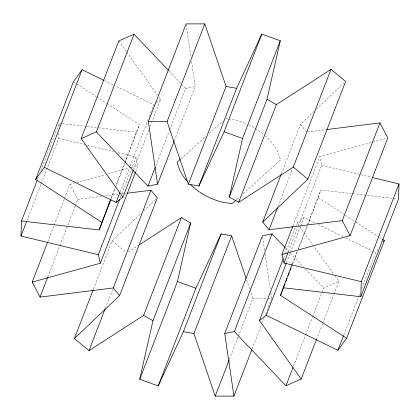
<?xml version="1.0" encoding="UTF-8"?>
<svg xmlns="http://www.w3.org/2000/svg" width="420" height="420" viewBox="0 0 420 420"><rect width="100%" height="100%" fill="white"/><g stroke="black" fill="none" stroke-linecap="round" stroke-linejoin="round"><path stroke-width="0.32" stroke-dasharray="2.1 1.58" d="M41.265 183.509L58.706 138.316L58.921 131.78M59.099 126.551L59.21 123.281L61.793 123.58M125.045 162.792L139.44 124.598L107.221 103.709M307.661 225.172L320.875 190.029L397.199 198.859M37.527 179.466L38.472 177.02M40.829 170.914L59.21 123.281M26.89 220.757L41.029 184.118M47.77 241.778L53.897 225.897M54.133 225.288L64.265 199.028M64.496 198.418L69.92 184.37L74.335 183.146M47.817 276.953L59.598 246.419M59.834 245.81L75.154 206.115M75.385 205.501L77.742 199.395L69.92 184.37M110.927 198.492L114.933 188.113M116.109 185.057L124.593 163.076M124.829 162.461L139.44 124.598M111.379 198.214L115.385 187.834M115.621 187.22L124.808 163.406M120.12 192.066L129.308 168.247M130.252 165.805L149.105 116.949M149.341 116.34L153.815 104.738L115.017 85.78M120.209 197.925L120.918 196.093M121.858 193.652L131.05 169.832M131.287 169.223L135.996 157.007L116.991 152.413M133.492 169.659L148.806 129.964M150.224 126.299L160.592 99.43L159.07 97.303M135.713 171.612L138.065 165.501L135.996 157.007M93.492 289.107L112.109 240.859L141.283 213.103M155.741 165.942L169.407 130.525M169.643 129.911L185.666 88.389L195.263 86.483L191.468 60.674M105.268 308.474L112.812 288.929M174.29 140.837L195.263 86.483M281.332 173.87L300.416 124.404L314.066 111.426M278.008 206.556L292.619 168.693M229.357 359.483L238.072 336.887M238.308 336.278L252.919 298.415L250.178 290.362M293.008 225.792L319.636 156.786L372.01 142.285M283.447 258.279L284.86 254.615M285.096 254.006L297.113 222.857L303.886 217.555L315.058 223.01M288.477 251.386L297.906 226.963M298.142 226.349L321.704 165.28L319.636 156.786M252.079 349.078L261.266 325.258M262.211 322.817L264.332 317.32M265.508 314.27L266.684 311.215M266.921 310.606L271.399 299.003M286.451 262.741L290.22 252.971M290.456 252.362L300.353 226.716M300.589 226.102L303.886 217.555M292.362 263.923L297.308 251.097M298.252 248.656L320.875 190.029M292.577 264.253L297.764 250.819M298 250.21L307.424 225.782M293.491 366.245L305.272 335.711M305.508 335.097L312.338 317.389M312.575 316.78L321.767 292.961M322.004 292.352L323.652 288.078L338.882 281.369L335.087 276.05M316.496 339.381L322.623 323.505M322.859 322.896L333.701 294.803M333.937 294.194L338.882 281.369M343.796 335.044L358.402 297.181M358.638 296.567L360.056 292.903M361.704 288.629L375.606 252.599L378.646 248.404M143.64 210.866L156.817 198.329M316.418 109.184L343.712 83.218M180.941 158.786L205.711 136.537M209.108 133.481L223.193 120.829M236.455 199.715L239.369 197.096M243.254 193.609L280.644 160.015L278.05 152.261A55.104 41.144 21.1 0 0 264.049 134.783M156.235 102.842L160.592 99.43M128.352 251.843L138.18 245.511M76.86 182.448L105.252 174.589M107.777 173.891L130.494 167.601M131.124 167.428L138.065 165.501M372.64 142.112L386.521 138.269M307.403 131.975L326.188 129.623M77.742 199.395L101.714 196.397M105.599 195.909L117.91 194.371M121.795 193.883L123.092 193.72M123.737 193.641L126.331 193.316M252.919 298.415L267.115 298.394M267.76 298.394L271.635 298.389L270.879 293.228M62.444 123.653L86.373 126.425M87.024 126.499L98.017 127.769M98.663 127.848L136.831 132.258M225.619 118.65L228.186 119.033M228.832 119.128L235.253 120.083A55.104 41.144 21.1 0 1 247.013 124.147M321.704 165.28L360.355 174.626M360.985 174.783L371.758 177.387M58.706 138.316L84.677 144.601M87.213 145.21L113.825 151.646M104.438 80.608L114.429 85.491M317.993 224.448L343.271 236.801M345.623 237.951L372.078 250.877M372.666 251.165L375.606 252.599M318.266 197.689L345.019 215.04M345.566 215.392L355.399 221.765M355.945 222.122L378.882 236.99M379.428 237.347L381.612 238.76M73.364 81.758L96.301 96.632M96.847 96.983L106.675 103.357M112.109 240.859L126.21 252.483M169.06 70.959L185.666 88.389M285.5 248.036L288.645 251.333M290.441 253.218L303.455 266.878M305.697 269.236L323.652 288.078M300.416 124.404L306.757 132.053M297.113 222.857L299.392 226.049M299.77 226.585L333.569 273.919M118.818 40.924L126.415 51.56M126.793 52.09L157.553 95.177M246.598 279.83L249.968 289.742M262.631 237.095L264.621 250.646M265.094 253.874L270.401 290.005M186.165 24.544L190.995 57.451M248.782 124.961A55.104 41.144 21.1 0 1 254.531 128.021M255.092 128.357A55.104 41.144 21.1 0 1 263.545 134.358"/><path stroke-width="0.63" d="M246.172 278.591L231.635 235.846L221.12 233.966L183.414 331.674L158.209 385.938L139.718 379.27L177.418 281.563L190.68 222.989L181.325 217.702L143.624 315.409L89.008 350.611L74.403 338.572L119.585 295.596L113.242 287.947L40.042 297.108L32.214 282.082L100.364 263.214L98.296 254.72L21 236.024L21.504 220.994L37.054 180.684M231.635 235.846L193.93 333.554L215.213 396.123L233.929 396.102L224.737 333.517L234.334 331.611L285.947 385.786L301.182 379.076L259.408 320.57L266.185 315.262L337.906 350.312L346.637 338.242L280.56 295.402L283.169 287.742L360.791 296.719L361.294 281.683L399 183.976L372.388 177.539M399 183.976L398.496 199.007L360.791 296.719M139.718 379.27L152.975 320.696L190.68 222.989M326.839 129.544L379.958 122.892L342.258 220.605L269.052 229.766L262.715 222.117L307.892 179.141L345.597 81.427L330.992 69.389L293.286 167.102L238.675 202.298L229.32 197.012L242.582 138.437L280.282 40.73L261.791 34.062L236.586 88.326L198.881 186.034L188.365 184.154L167.081 121.585L204.787 23.877L186.071 23.898L148.365 121.611L157.558 184.196L147.966 186.097L96.348 131.922L134.054 34.214L168.609 70.486M229.32 197.012L267.026 99.304L280.282 40.73M21.504 220.994L99.125 229.971L110.691 199.106M101.735 222.311L35.658 179.466L73.364 81.758L82.094 69.689L103.85 80.32M35.658 179.466L44.394 167.402L82.094 69.689M21 236.024L26.654 221.372M44.394 167.402L116.114 202.445L122.887 197.143L81.118 138.632L118.818 40.924L134.054 34.214M32.214 282.082L47.534 242.387M40.042 297.108L47.581 277.562M99.125 229.971L110.906 199.437M116.114 202.445L119.884 192.675M98.296 254.72L119.737 199.148M122.887 197.143L133.256 170.268M100.364 263.214L135.476 172.221M74.403 338.572L93.256 289.716M147.966 186.097L155.269 167.165M89.008 350.611L105.032 309.083M113.242 287.947L150.948 190.234L126.977 193.237M157.558 184.196L174.053 141.446M119.585 295.596L157.285 197.883L150.948 190.234M188.365 184.154L226.07 86.447L204.787 23.877M198.881 186.034L224.086 131.77L261.791 34.062M158.209 385.938L195.914 288.23L221.12 233.966M238.675 202.298L276.376 104.591L330.992 69.389M262.715 222.117L281.096 174.484M224.737 333.517L262.442 235.804L272.034 233.903L285.054 247.564M269.052 229.766L277.536 207.779M234.334 331.611L272.034 233.903M215.213 396.123L229.121 360.092M361.294 281.683L284.004 262.993L281.935 254.499L292.772 226.406M259.408 320.57L283.211 258.888M284.004 262.993L288.01 252.609M233.929 396.102L251.843 349.687M266.185 315.262L286.214 263.356M283.169 287.742L292.126 264.532M280.56 295.402L285.038 283.794M285.978 281.353L287.159 278.303M288.099 275.856L289.28 272.806M290.22 270.359L290.929 268.527M285.947 385.786L293.018 367.463M281.935 254.499L350.081 235.631L387.786 137.917L379.958 122.892M301.182 379.076L316.496 339.381M337.906 350.312L343.56 335.654M346.637 338.242L384.342 240.534L382.158 239.117M383.581 241.584L384.342 240.534M180.458 159.222L177.056 162.272L179.65 170.032A55.104 41.144 21.1 0 0 187.598 181.619M235.966 200.151L232.082 203.642L222.448 202.209A55.104 41.144 21.1 0 1 190.26 184.406M138.726 245.154L181.325 217.702M81.118 138.632L96.348 131.922M148.365 121.611L167.081 121.585M226.07 86.447L236.586 88.326M183.414 331.674L193.93 333.554M224.086 131.77L242.582 138.437M177.418 281.563L195.914 288.23M267.026 99.304L276.376 104.591M143.624 315.409L152.975 320.696M293.286 167.102L307.892 179.141M342.258 220.605L350.081 235.631"/></g></svg>
